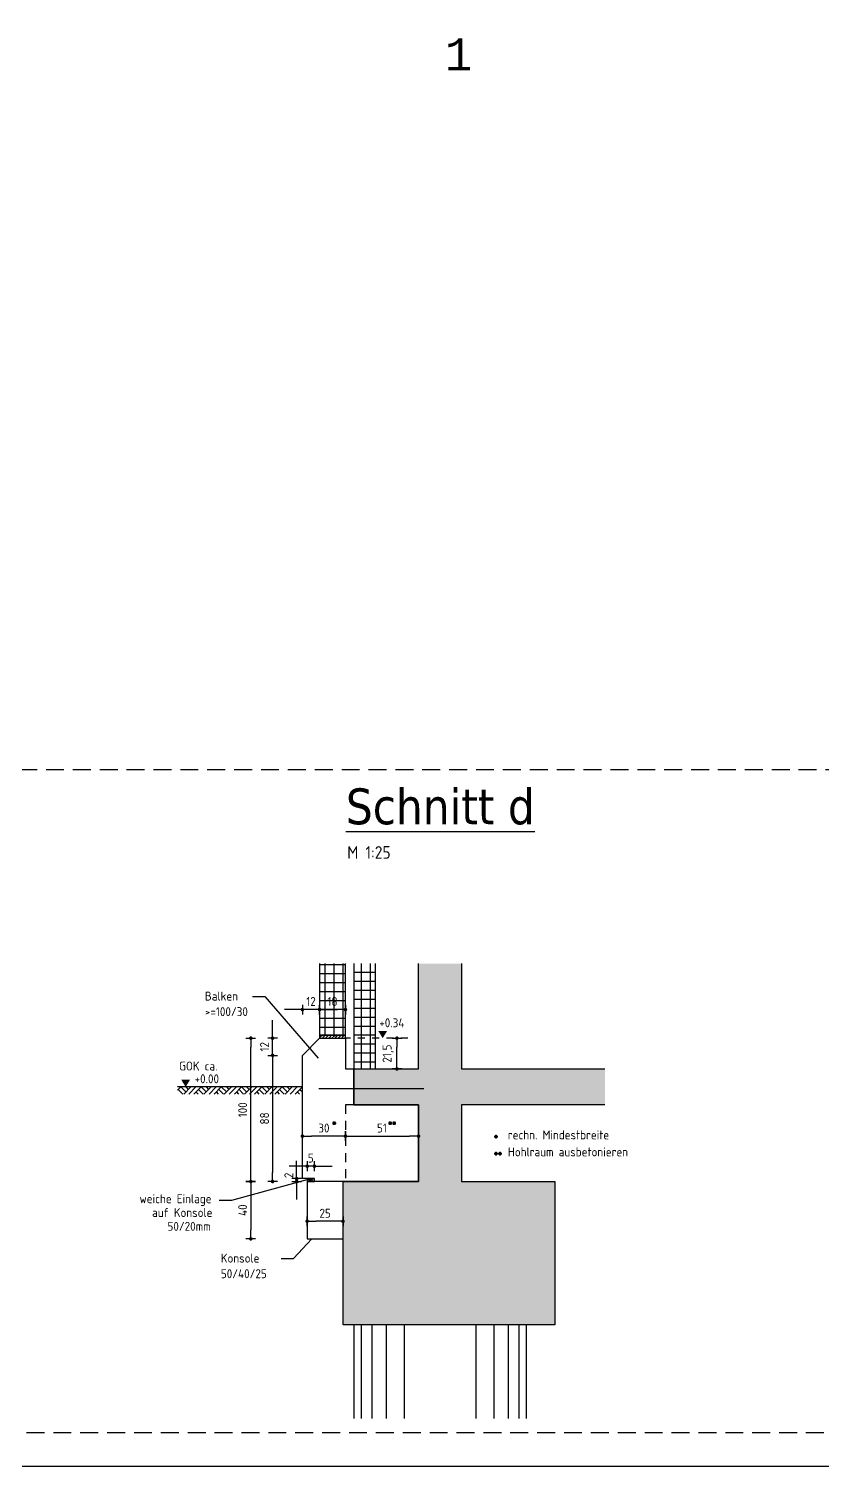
# Model space of a CAD drawing. Extents: x -17 to 300, y 24 to 138.
# Drawn here: x 260.82 to 271.89, y 96.59 to 116.65 of the extents above; entities that cross this region are included whole.
import ezdxf
from ezdxf.enums import TextEntityAlignment as Align

# ---------------------------------------------------------------- set-up
doc = ezdxf.new("R2010")
doc.units = 0
doc.header["$LTSCALE"] = 0.5
doc.header["$MEASUREMENT"] = 0
doc.header["$PDMODE"] = 2
for name, pattern in [('AUSGEZOGEN', [1000.01, 1000, 0.01]), ('DOT', [0.175, 0.05, -0.125]), ('HIDDEN', [0.375, 0.25, -0.125]), ('STRICHLINIE', [0.75, 0.5, -0.25])]:
    doc.linetypes.add(name, pattern=pattern)
doc.layers.get('Defpoints').update_dxf_attribs({"linetype": 'CONTINUOUS'})
for name, color, linetype in [('ACHSEN', 7, 'CONTINUOUS'), ('BET-SCHN', 6, 'CONTINUOUS'), ('BETON', 7, 'CONTINUOUS'), ('DETAIL', 7, 'CONTINUOUS'), ('FASSADE', 115, 'CONTINUOUS'), ('koten', 7, 'CONTINUOUS'), ('Magerbeton', 9, 'CONTINUOUS'), ('MASSE', 7, 'CONTINUOUS'), ('SCHRAFF', 7, 'CONTINUOUS'), ('TEXT', 7, 'CONTINUOUS'), ('VERDECKT', 7, 'CONTINUOUS')]:
    doc.layers.add(name, color=color, linetype=linetype)
doc.layers.add('ANSICHTSFENSTER', color=7, linetype='CONTINUOUS', plot=False)
doc.styles.add('HELV', font='tahoma.ttf')
doc.styles.add('mono', font='monos.ttf')
doc.styles.add('TXT', font='isocp.shx')
doc.dimstyles.new('DOT_I', dxfattribs={"dimscale": 0.5, "dimtxt": 0.25, "dimasz": 0.25, "dimexe": 0.1, "dimexo": 0.3, "dimgap": 0.1, "dimtad": 1, "dimdec": 3, "dimzin": 3, "dimtxsty": 'TXT', "dimblk": 'DOT', "dimblk1": 'DOT', "dimblk2": 'DOT', "dimsah": 1, "dimcen": 0.1, "dimse1": 1, "dimse2": 1, "dimazin": 0, "dimtfac": 1, "dimtdec": 4, "dimtix": 1, "dimtmove": 2, "dimatfit": 3, "dimldrblk": 'DOT', "dimfxl": 0, "dimtvp": 1, "dimtolj": 1, "dimtzin": 0, "dimarcsym": 0})

# ---------------------------------------------------------------- blocks, each defined once
blk = doc.blocks.new('DOT')
at = {"layer": 'MASSE', "color": 7, "linetype": 'Continuous'}
for p, q in [((0, 0), (-1, 0)), ((0, 0.54), (0, -0.54))]:
    blk.add_line(p, q, dxfattribs=at)
at = {"layer": 'MASSE', "color": 7, "linetype": 'Continuous', "const_width": 0.2}
blk.add_lwpolyline([(-0.1, 0, 1), (0.1, 0, 1)], format="xyb", close=True, dxfattribs=at)
blk = doc.blocks.new('*D211')
at = {"layer": 'Defpoints', "color": 0, "linetype": 'AUSGEZOGEN', "transparency": 16777216}
for p in [(264.633, 101.2), (264.633, 101.2), (265.233, 101.2)]:
    blk.add_point(p, dxfattribs=at)
at = {"layer": 'MASSE', "color": 0, "linetype": 'AUSGEZOGEN', "lineweight": -2, "transparency": 16777216}
blk.add_line((265.108, 101.2), (264.758, 101.2), dxfattribs=at)
at = {"layer": 'MASSE', "color": 0, "linetype": 'AUSGEZOGEN', "lineweight": -2, "transparency": 16777216, "xscale": 0.125, "yscale": 0.125, "zscale": 0.125, "rotation": 180}
blk.add_blockref('DOT', (264.633, 101.2), dxfattribs=at)
at = {"layer": 'MASSE', "color": 0, "linetype": 'AUSGEZOGEN', "lineweight": -2, "transparency": 16777216, "xscale": 0.125, "yscale": 0.125, "zscale": 0.125}
blk.add_blockref('DOT', (265.233, 101.2), dxfattribs=at)
at = {"layer": 'MASSE', "color": 0, "linetype": 'AUSGEZOGEN', "transparency": 16777216, "insert": (264.933, 101.313), "char_height": 0.125, "attachment_point": 5, "style": 'TXT'}
blk.add_mtext('\\A1;30', dxfattribs=at)
blk = doc.blocks.new('*D212')
at = {"layer": 'Defpoints', "color": 0, "linetype": 'AUSGEZOGEN', "transparency": 16777216}
for p in [(265.233, 101.2), (266.253, 101.2), (266.253, 101.2)]:
    blk.add_point(p, dxfattribs=at)
at = {"layer": 'MASSE', "color": 0, "linetype": 'AUSGEZOGEN', "lineweight": -2, "transparency": 16777216}
blk.add_line((265.358, 101.2), (266.128, 101.2), dxfattribs=at)
at = {"layer": 'MASSE', "color": 0, "linetype": 'AUSGEZOGEN', "lineweight": -2, "transparency": 16777216, "xscale": 0.125, "yscale": 0.125, "zscale": 0.125, "rotation": 180}
blk.add_blockref('DOT', (265.233, 101.2), dxfattribs=at)
at = {"layer": 'MASSE', "color": 0, "linetype": 'AUSGEZOGEN', "lineweight": -2, "transparency": 16777216, "xscale": 0.125, "yscale": 0.125, "zscale": 0.125}
blk.add_blockref('DOT', (266.253, 101.2), dxfattribs=at)
at = {"layer": 'MASSE', "color": 0, "linetype": 'AUSGEZOGEN', "transparency": 16777216, "insert": (265.743, 101.313), "char_height": 0.125, "attachment_point": 5, "style": 'TXT'}
blk.add_mtext('\\A1;51', dxfattribs=at)
blk = doc.blocks.new('*D213')
at = {"layer": 'Defpoints', "color": 0, "linetype": 'AUSGEZOGEN', "transparency": 16777216}
for p in [(263.912, 100.567), (263.912, 99.767), (263.912, 99.767)]:
    blk.add_point(p, dxfattribs=at)
at = {"layer": 'MASSE', "color": 0, "linetype": 'AUSGEZOGEN', "lineweight": -2, "transparency": 16777216}
blk.add_line((263.912, 100.442), (263.912, 99.892), dxfattribs=at)
at = {"layer": 'MASSE', "color": 0, "linetype": 'AUSGEZOGEN', "lineweight": -2, "transparency": 16777216, "xscale": 0.125, "yscale": 0.125, "zscale": 0.125}
for p, rotation in [((263.912, 100.567), 90), ((263.912, 99.767), 270)]:
    blk.add_blockref('DOT', p, dxfattribs=dict(at, rotation=rotation))
at = {"layer": 'MASSE', "color": 0, "linetype": 'AUSGEZOGEN', "transparency": 16777216, "insert": (263.8, 100.167), "char_height": 0.125, "attachment_point": 5, "rotation": 90, "style": 'TXT'}
blk.add_mtext('\\A1;40', dxfattribs=at)
blk = doc.blocks.new('*D214')
at = {"layer": 'Defpoints', "color": 0, "linetype": 'AUSGEZOGEN', "transparency": 16777216}
for p in [(263.912, 102.567), (263.912, 102.567), (263.912, 100.567)]:
    blk.add_point(p, dxfattribs=at)
at = {"layer": 'MASSE', "color": 0, "linetype": 'AUSGEZOGEN', "lineweight": -2, "transparency": 16777216}
blk.add_line((263.912, 100.692), (263.912, 102.442), dxfattribs=at)
at = {"layer": 'MASSE', "color": 0, "linetype": 'AUSGEZOGEN', "lineweight": -2, "transparency": 16777216, "xscale": 0.125, "yscale": 0.125, "zscale": 0.125}
for p, rotation in [((263.912, 102.567), 90), ((263.912, 100.567), 270)]:
    blk.add_blockref('DOT', p, dxfattribs=dict(at, rotation=rotation))
at = {"layer": 'MASSE', "color": 0, "linetype": 'AUSGEZOGEN', "transparency": 16777216, "insert": (263.8, 101.567), "char_height": 0.125, "attachment_point": 5, "rotation": 90, "style": 'TXT'}
blk.add_mtext('\\A1;100', dxfattribs=at)
blk = doc.blocks.new('*D215')
at = {"layer": 'Defpoints', "color": 0, "linetype": 'AUSGEZOGEN', "transparency": 16777216}
for p in [(264.217, 102.327), (264.217, 100.567), (264.217, 100.567)]:
    blk.add_point(p, dxfattribs=at)
at = {"layer": 'MASSE', "color": 0, "linetype": 'AUSGEZOGEN', "lineweight": -2, "transparency": 16777216}
blk.add_line((264.217, 102.202), (264.217, 100.692), dxfattribs=at)
at = {"layer": 'MASSE', "color": 0, "linetype": 'AUSGEZOGEN', "lineweight": -2, "transparency": 16777216, "xscale": 0.125, "yscale": 0.125, "zscale": 0.125}
for p, rotation in [((264.217, 102.327), 90), ((264.217, 100.567), 270)]:
    blk.add_blockref('DOT', p, dxfattribs=dict(at, rotation=rotation))
at = {"layer": 'MASSE', "color": 0, "linetype": 'AUSGEZOGEN', "transparency": 16777216, "insert": (264.105, 101.447), "char_height": 0.125, "attachment_point": 5, "rotation": 90, "style": 'TXT'}
blk.add_mtext('\\A1;88', dxfattribs=at)
blk = doc.blocks.new('*D216')
at = {"layer": 'Defpoints', "color": 0, "linetype": 'AUSGEZOGEN', "transparency": 16777216}
for p in [(264.217, 102.567), (264.217, 102.567), (264.217, 102.327)]:
    blk.add_point(p, dxfattribs=at)
at = {"layer": 'MASSE', "color": 0, "linetype": 'AUSGEZOGEN', "lineweight": -2, "transparency": 16777216}
for p, q in [((264.217, 102.692), (264.217, 102.817)), ((264.217, 102.327), (264.217, 102.567)), ((264.217, 102.202), (264.217, 102.077))]:
    blk.add_line(p, q, dxfattribs=at)
at = {"layer": 'MASSE', "color": 0, "linetype": 'AUSGEZOGEN', "lineweight": -2, "transparency": 16777216, "xscale": 0.125, "yscale": 0.125, "zscale": 0.125}
for p, rotation in [((264.217, 102.567), 270), ((264.217, 102.327), 90)]:
    blk.add_blockref('DOT', p, dxfattribs=dict(at, rotation=rotation))
at = {"layer": 'MASSE', "color": 0, "linetype": 'AUSGEZOGEN', "transparency": 16777216, "insert": (264.105, 102.447), "char_height": 0.125, "attachment_point": 5, "rotation": 90, "style": 'TXT'}
blk.add_mtext('\\A1;12', dxfattribs=at)
blk = doc.blocks.new('*D217')
at = {"layer": 'Defpoints', "color": 0, "linetype": 'AUSGEZOGEN', "transparency": 16777216}
for p in [(264.7, 100.012), (264.7, 100.012), (265.2, 100.012)]:
    blk.add_point(p, dxfattribs=at)
at = {"layer": 'MASSE', "color": 0, "linetype": 'AUSGEZOGEN', "lineweight": -2, "transparency": 16777216}
blk.add_line((265.075, 100.012), (264.825, 100.012), dxfattribs=at)
at = {"layer": 'MASSE', "color": 0, "linetype": 'AUSGEZOGEN', "lineweight": -2, "transparency": 16777216, "xscale": 0.125, "yscale": 0.125, "zscale": 0.125, "rotation": 180}
blk.add_blockref('DOT', (264.7, 100.012), dxfattribs=at)
at = {"layer": 'MASSE', "color": 0, "linetype": 'AUSGEZOGEN', "lineweight": -2, "transparency": 16777216, "xscale": 0.125, "yscale": 0.125, "zscale": 0.125}
blk.add_blockref('DOT', (265.2, 100.012), dxfattribs=at)
at = {"layer": 'MASSE', "color": 0, "linetype": 'AUSGEZOGEN', "transparency": 16777216, "insert": (264.95, 100.124), "char_height": 0.125, "attachment_point": 5, "style": 'TXT'}
blk.add_mtext('\\A1;25', dxfattribs=at)
blk = doc.blocks.new('*D218')
at = {"layer": 'Defpoints', "color": 0, "linetype": 'AUSGEZOGEN', "transparency": 16777216}
for p in [(264.633, 102.966), (264.633, 102.966), (264.873, 102.966)]:
    blk.add_point(p, dxfattribs=at)
at = {"layer": 'MASSE', "color": 0, "linetype": 'AUSGEZOGEN', "lineweight": -2, "transparency": 16777216}
for p, q in [((264.508, 102.966), (264.383, 102.966)), ((264.873, 102.966), (264.633, 102.966)), ((264.998, 102.966), (265.123, 102.966))]:
    blk.add_line(p, q, dxfattribs=at)
at = {"layer": 'MASSE', "color": 0, "linetype": 'AUSGEZOGEN', "lineweight": -2, "transparency": 16777216, "xscale": 0.125, "yscale": 0.125, "zscale": 0.125}
blk.add_blockref('DOT', (264.633, 102.966), dxfattribs=at)
at = {"layer": 'MASSE', "color": 0, "linetype": 'AUSGEZOGEN', "lineweight": -2, "transparency": 16777216, "xscale": 0.125, "yscale": 0.125, "zscale": 0.125, "rotation": 180}
blk.add_blockref('DOT', (264.873, 102.966), dxfattribs=at)
at = {"layer": 'MASSE', "color": 0, "linetype": 'AUSGEZOGEN', "transparency": 16777216, "insert": (264.753, 103.079), "char_height": 0.125, "attachment_point": 5, "style": 'TXT'}
blk.add_mtext('\\A1;12', dxfattribs=at)
blk = doc.blocks.new('*D219')
at = {"layer": 'Defpoints', "color": 0, "linetype": 'AUSGEZOGEN', "transparency": 16777216}
for p in [(264.873, 102.966), (265.233, 102.966), (265.233, 102.966)]:
    blk.add_point(p, dxfattribs=at)
at = {"layer": 'MASSE', "color": 0, "linetype": 'AUSGEZOGEN', "lineweight": -2, "transparency": 16777216}
blk.add_line((264.998, 102.966), (265.108, 102.966), dxfattribs=at)
at = {"layer": 'MASSE', "color": 0, "linetype": 'AUSGEZOGEN', "lineweight": -2, "transparency": 16777216, "xscale": 0.125, "yscale": 0.125, "zscale": 0.125, "rotation": 180}
blk.add_blockref('DOT', (264.873, 102.966), dxfattribs=at)
at = {"layer": 'MASSE', "color": 0, "linetype": 'AUSGEZOGEN', "lineweight": -2, "transparency": 16777216, "xscale": 0.125, "yscale": 0.125, "zscale": 0.125}
blk.add_blockref('DOT', (265.233, 102.966), dxfattribs=at)
at = {"layer": 'MASSE', "color": 0, "linetype": 'AUSGEZOGEN', "transparency": 16777216, "insert": (265.053, 103.079), "char_height": 0.125, "attachment_point": 5, "style": 'TXT'}
blk.add_mtext('\\A1;18', dxfattribs=at)
blk = doc.blocks.new('*D220')
at = {"layer": 'Defpoints', "color": 0, "linetype": 'AUSGEZOGEN', "transparency": 16777216}
for p in [(265.951, 102.567), (265.951, 102.567), (265.951, 102.137)]:
    blk.add_point(p, dxfattribs=at)
at = {"layer": 'MASSE', "color": 0, "linetype": 'AUSGEZOGEN', "lineweight": -2, "transparency": 16777216}
blk.add_line((265.951, 102.262), (265.951, 102.442), dxfattribs=at)
at = {"layer": 'MASSE', "color": 0, "linetype": 'AUSGEZOGEN', "lineweight": -2, "transparency": 16777216, "xscale": 0.125, "yscale": 0.125, "zscale": 0.125}
for p, rotation in [((265.951, 102.567), 90), ((265.951, 102.137), 270)]:
    blk.add_blockref('DOT', p, dxfattribs=dict(at, rotation=rotation))
at = {"layer": 'MASSE', "color": 0, "linetype": 'AUSGEZOGEN', "transparency": 16777216, "insert": (265.829, 102.352), "char_height": 0.125, "attachment_point": 5, "rotation": 90, "style": 'TXT'}
blk.add_mtext('\\A1;21,5', dxfattribs=at)
blk = doc.blocks.new('okrd_o')
at = {"layer": 'koten', "color": 7, "linetype": 'Continuous'}
blk.add_solid([(-0.125, 0.202), (0.125, 0.202), (0, 0)], dxfattribs=at)
at = {"layer": 'koten', "style": 'TXT'}
blk.add_attdef('OKRD', (0.25, 0.1), '', height=0.25, dxfattribs=at)
blk = doc.blocks.new('Stern')
at = {"layer": 'MASSE', "color": 7, "linetype": 'AUSGEZOGEN'}
for p, q in [((-0.025, 0), (0.025, 0)), ((0.018, -0.018), (-0.018, 0.018)), ((-0.018, -0.018), (0.018, 0.018)), ((0, -0.025), (0, 0.025))]:
    blk.add_line(p, q, dxfattribs=at)
blk = doc.blocks.new('2Stern')
at = {"layer": 'MASSE', "color": 7, "linetype": 'AUSGEZOGEN'}
for p in [(0, 0), (0.056, 0)]:
    blk.add_blockref('Stern', p, dxfattribs=at)
blk = doc.blocks.new('*D224')
at = {"layer": 'Defpoints', "color": 0, "linetype": 'AUSGEZOGEN', "transparency": 16777216}
for p in [(264.7, 100.781), (264.7, 100.781), (264.8, 100.781)]:
    blk.add_point(p, dxfattribs=at)
at = {"layer": 'MASSE', "color": 0, "linetype": 'AUSGEZOGEN', "lineweight": -2, "transparency": 16777216}
for p, q in [((264.575, 100.781), (264.45, 100.781)), ((264.8, 100.781), (264.7, 100.781)), ((264.925, 100.781), (265.05, 100.781))]:
    blk.add_line(p, q, dxfattribs=at)
at = {"layer": 'MASSE', "color": 0, "linetype": 'AUSGEZOGEN', "lineweight": -2, "transparency": 16777216, "xscale": 0.125, "yscale": 0.125, "zscale": 0.125}
blk.add_blockref('DOT', (264.7, 100.781), dxfattribs=at)
at = {"layer": 'MASSE', "color": 0, "linetype": 'AUSGEZOGEN', "lineweight": -2, "transparency": 16777216, "xscale": 0.125, "yscale": 0.125, "zscale": 0.125, "rotation": 180}
blk.add_blockref('DOT', (264.8, 100.781), dxfattribs=at)
at = {"layer": 'MASSE', "color": 0, "linetype": 'AUSGEZOGEN', "transparency": 16777216, "insert": (264.75, 100.894), "char_height": 0.125, "attachment_point": 5, "style": 'TXT'}
blk.add_mtext('\\A1;5', dxfattribs=at)
blk = doc.blocks.new('*D225')
at = {"layer": 'Defpoints', "color": 0, "linetype": 'AUSGEZOGEN', "transparency": 16777216}
for p in [(264.553, 100.607), (264.553, 100.567), (264.553, 100.567)]:
    blk.add_point(p, dxfattribs=at)
at = {"layer": 'MASSE', "color": 0, "linetype": 'AUSGEZOGEN', "lineweight": -2, "transparency": 16777216}
for p, q in [((264.553, 100.732), (264.553, 100.857)), ((264.553, 100.607), (264.553, 100.567)), ((264.553, 100.442), (264.553, 100.317))]:
    blk.add_line(p, q, dxfattribs=at)
at = {"layer": 'MASSE', "color": 0, "linetype": 'AUSGEZOGEN', "lineweight": -2, "transparency": 16777216, "xscale": 0.125, "yscale": 0.125, "zscale": 0.125}
for p, rotation in [((264.553, 100.607), 270), ((264.553, 100.567), 90)]:
    blk.add_blockref('DOT', p, dxfattribs=dict(at, rotation=rotation))
at = {"layer": 'MASSE', "color": 0, "linetype": 'AUSGEZOGEN', "transparency": 16777216, "insert": (264.444, 100.652), "char_height": 0.125, "attachment_point": 5, "rotation": 90, "style": 'TXT'}
blk.add_mtext('\\A1;2', dxfattribs=at)

msp = doc.modelspace()

# ---------------------------------------------------------------- hatches: boundary and pattern name
at = {"layer": 'MASSE', "linetype": 'AUSGEZOGEN'}
h = msp.add_hatch(dxfattribs=at)
h.set_pattern_fill('ANSI37', color=8, angle=45, style=0, double=1)
h.set_pattern_definition([(90, (-236.17361, 9.34438), (-0.125, 0), []), (180, (-236.17361, 9.34438), (-1e-17, -0.125), [])])
h.paths.add_polyline_path([(265.2327, 103.6085), (264.8727, 103.6085), (264.8727, 102.6075), (265.2327, 102.6075)])
at = {"layer": 'MASSE', "linetype": 'AUSGEZOGEN', "transparency": 33554687}
msp.add_hatch(color=11, dxfattribs=at).paths.add_polyline_path([(266.8527, 103.6085), (266.2527, 103.6085), (266.2527, 102.1375), (265.3527, 102.1375), (265.3527, 101.6375), (266.2527, 101.6375), (266.2527, 100.5675), (265.2002, 100.5675), (265.2002, 98.5675), (268.1527, 98.5675), (268.1527, 100.5675), (266.8527, 100.5675), (266.8527, 101.6375), (268.8527, 101.6375), (268.8527, 102.1375), (266.8527, 102.1375)])
at = {"layer": 'MASSE', "linetype": 'AUSGEZOGEN'}
h = msp.add_hatch(dxfattribs=at)
h.set_pattern_fill('ANSI37', color=9, angle=45, style=0, double=1)
h.set_pattern_definition([(90, (-225.91871, 4.48639), (-0.125, 0), []), (180, (-225.91871, 4.48639), (-1e-17, -0.125), [])])
h.paths.add_polyline_path([(265.6527, 103.6085), (265.3527, 103.6085), (265.3527, 102.1375), (265.6527, 102.1375)])
at = {"layer": 'TEXT', "linetype": 'AUSGEZOGEN'}
h = msp.add_hatch(dxfattribs=at)
h.set_pattern_fill('ANSI36', color=9, scale=0.25, style=0, double=1)
h.set_pattern_definition([(45, (20.383658, 68.491837), (0.016572815, 0.060766989), [0.078125, -0.015625, 0, -0.015625])])
h.paths.add_polyline_path([(264.8727, 102.5675), (265.2327, 102.5675), (265.2327, 102.6075), (264.8727, 102.6075)])

# ---------------------------------------------------------------- linework, layer by layer
at = {"layer": 'ANSICHTSFENSTER', "color": 2, "linetype": 'AUSGEZOGEN'}
msp.add_lwpolyline([(231.6266, 96.5937), (300.2766, 96.5937), (300.2766, 138.1437), (231.6266, 138.1437)], close=True, dxfattribs=at)
at = {"layer": 'BET-SCHN', "color": 8}
for points in [[(268.8527, 101.6375), (266.8527, 101.6375), (266.8527, 100.5675), (268.1527, 100.5675), (268.1527, 98.5675), (265.2002, 98.5675), (265.2002, 100.5675), (266.2527, 100.5675), (266.2527, 101.6375), (265.3527, 101.6375), (265.3527, 102.1375), (266.2527, 102.1375), (266.2527, 103.6085)], [(266.8527, 103.6085), (266.8527, 102.1375), (268.8527, 102.1375)]]:
    msp.add_lwpolyline(points, dxfattribs=at)
at = {"layer": 'BETON', "color": 9, "linetype": 'AUSGEZOGEN'}
for p, q in [((265.3527, 98.5675), (265.3527, 97.2592)), ((265.4527, 98.5675), (265.4527, 97.2592)), ((265.6027, 98.5675), (265.6027, 97.2592)), ((265.8027, 98.5675), (265.8027, 97.2592)), ((266.0527, 98.5675), (266.0527, 97.2592)), ((267.0527, 98.5675), (267.0527, 97.2592)), ((267.3027, 98.5675), (267.3027, 97.2592)), ((267.5027, 98.5675), (267.5027, 97.2592)), ((267.6527, 98.5675), (267.6527, 97.2592)), ((267.7527, 98.5675), (267.7527, 97.2592))]:
    msp.add_line(p, q, dxfattribs=at)
msp.add_lwpolyline([(265.3527, 103.6085), (265.3527, 102.1375), (265.6527, 102.1375), (265.6527, 103.6085)], dxfattribs=at)
at = {"layer": 'BETON', "color": 6, "linetype": 'AUSGEZOGEN'}
for points in [[(265.2327, 102.1375), (265.3527, 102.1375), (265.3527, 101.6375), (266.2527, 101.6375), (266.2527, 100.5675), (264.8002, 100.5675), (264.8002, 100.6075), (264.6327, 100.6075), (264.6327, 102.3275), (264.8727, 102.5675), (265.2327, 102.5675)], [(264.7002, 99.7675), (265.2002, 99.7675), (265.2002, 100.5675), (264.7002, 100.5675)]]:
    msp.add_lwpolyline(points, close=True, dxfattribs=at)
at = {"layer": 'DETAIL', "color": 102, "linetype": 'STRICHLINIE'}
msp.add_lwpolyline([(232.5562, 97.059), (232.5562, 106.318), (280.1588, 106.318), (280.1588, 97.059)], close=True, dxfattribs=at)
at = {"layer": 'FASSADE'}
for p, q in [((264.7002, 100.6075), (264.8002, 100.5675)), ((264.8002, 100.6075), (264.7002, 100.5675))]:
    msp.add_line(p, q, dxfattribs=at)
msp.add_lwpolyline([(264.7002, 100.5675), (264.8002, 100.5675), (264.8002, 100.6075), (264.7002, 100.6075)], close=True, dxfattribs=at)
at = {"layer": 'Magerbeton', "linetype": 'AUSGEZOGEN'}
msp.add_lwpolyline([(264.8727, 102.5675), (265.2327, 102.5675), (265.2327, 102.6075), (264.8727, 102.6075)], close=True, dxfattribs=at)
at = {"layer": 'MASSE', "color": 9, "linetype": 'DOT'}
msp.add_line((266.1058, 102.5675), (265.2327, 102.5675), dxfattribs=at)
at = {"layer": 'MASSE', "color": 7, "linetype": 'AUSGEZOGEN'}
msp.add_line((266.3262, 101.8614), (264.8602, 101.8614), dxfattribs=at)
msp.add_lwpolyline([(264.8727, 103.6085), (264.8727, 102.6075), (265.2327, 102.6075), (265.2327, 103.6085)], dxfattribs=at)
at = {"layer": 'SCHRAFF', "color": 9, "linetype": 'AUSGEZOGEN'}
for p, q in [((262.9356, 101.8875), (262.8914, 101.8433)), ((262.9003, 101.8521), (262.9649, 101.7875)), ((262.9356, 101.8875), (263.0063, 101.8168)), ((263.0771, 101.8875), (262.9771, 101.7875)), ((263.0063, 101.8875), (263.0417, 101.8521)), ((263.1478, 101.8875), (263.0478, 101.7875)), ((263.2185, 101.8875), (263.1185, 101.7875)), ((263.1478, 101.8168), (263.1771, 101.7875)), ((263.1831, 101.8521), (263.2478, 101.7875)), ((263.2185, 101.8875), (263.2892, 101.8168)), ((263.3599, 101.8875), (263.2599, 101.7875)), ((263.2892, 101.8875), (263.3245, 101.8521)), ((263.4306, 101.8875), (263.3306, 101.7875)), ((263.5013, 101.8875), (263.4013, 101.7875)), ((263.4306, 101.8168), (263.4599, 101.7875)), ((263.466, 101.8521), (263.5306, 101.7875)), ((263.5013, 101.8875), (263.572, 101.8168)), ((263.6427, 101.8875), (263.5427, 101.7875)), ((263.572, 101.8875), (263.6074, 101.8521)), ((263.7135, 101.8875), (263.6135, 101.7875)), ((263.7842, 101.8875), (263.6842, 101.7875)), ((263.7135, 101.8168), (263.7427, 101.7875)), ((263.7488, 101.8521), (263.8135, 101.7875)), ((263.7842, 101.8875), (263.8549, 101.8168)), ((263.9256, 101.8875), (263.8256, 101.7875)), ((263.8549, 101.8875), (263.8902, 101.8521)), ((263.9963, 101.8875), (263.8963, 101.7875)), ((264.067, 101.8875), (263.967, 101.7875)), ((263.9963, 101.8168), (264.0256, 101.7875)), ((264.0316, 101.8521), (264.0963, 101.7875)), ((264.067, 101.8875), (264.1377, 101.8168)), ((264.2084, 101.8875), (264.1084, 101.7875)), ((264.1377, 101.8875), (264.1731, 101.8521)), ((264.2791, 101.8875), (264.1791, 101.7875)), ((264.3498, 101.8875), (264.2498, 101.7875)), ((264.2791, 101.8168), (264.3084, 101.7875)), ((264.3145, 101.8521), (264.3791, 101.7875)), ((264.3498, 101.8875), (264.4206, 101.8168)), ((264.4913, 101.8875), (264.3913, 101.7875)), ((264.4206, 101.8875), (264.4559, 101.8521)), ((264.562, 101.8875), (264.462, 101.7875)), ((264.6327, 101.8875), (264.5327, 101.7875)), ((264.562, 101.8168), (264.5913, 101.7875)), ((264.5973, 101.8521), (264.6327, 101.8168))]:
    msp.add_line(p, q, dxfattribs=at)
at = {"layer": 'TEXT', "color": 7, "linetype": 'AUSGEZOGEN'}
msp.add_line((264.6327, 101.8875), (262.8914, 101.8875), dxfattribs=at)
for points in [[(263.9363, 103.1497), (264.1112, 103.1497), (264.8533, 102.2868)], [(263.4723, 100.3084), (263.6472, 100.3084), (264.7502, 100.6075)], [(264.3355, 99.4932), (264.5104, 99.4932), (264.7646, 99.7675)]]:
    msp.add_lwpolyline(points, dxfattribs=at)
at = {"layer": 'VERDECKT', "color": 7, "linetype": 'HIDDEN'}
msp.add_lwpolyline([(265.3527, 101.6375), (265.2327, 101.6375), (265.2327, 100.5675)], dxfattribs=at)

# ---------------------------------------------------------------- block references
at = {"layer": 'koten', "color": 7, "linetype": 'AUSGEZOGEN'}
ref = msp.add_blockref('okrd_o', (265.7536, 102.5675), dxfattribs=dict(at, xscale=0.5, yscale=0.5, zscale=0.5))
ref.add_attrib('OKRD', '+0.34', (265.706, 102.7188), dxfattribs={"height": 0.125, "style": 'TXT'})
at = {"layer": 'koten', "color": 7, "linetype": 'AUSGEZOGEN', "xscale": 0.5, "yscale": 0.5, "zscale": 0.5}
msp.add_blockref('okrd_o', (263.0044, 101.8875), dxfattribs=at).add_auto_attribs({'OKRD': '+0.00'})
at = {"layer": 'MASSE', "color": 7, "linetype": 'AUSGEZOGEN'}
for name, p in [('Stern', (265.0773, 101.3808)), ('2Stern', (265.8576, 101.3808)), ('Stern', (267.3344, 101.193)), ('2Stern', (267.3344, 100.9555))]:
    msp.add_blockref(name, p, dxfattribs=at)

# ---------------------------------------------------------------- texts
at = {"layer": 'ACHSEN', "color": 6, "style": 'mono'}
msp.add_text('1', height=0.45, dxfattribs=at).set_placement((266.8123, 116.2951), align=Align.MIDDLE_CENTER)
at = {"layer": 'koten', "color": 7, "linetype": 'AUSGEZOGEN', "style": 'TXT'}
msp.add_text('GOK ca.', height=0.125, dxfattribs=at).set_placement((262.9134, 102.1158))
at = {"layer": 'TEXT', "color": 6, "linetype": 'AUSGEZOGEN', "style": 'HELV'}
msp.add_text('%%USchnitt d', height=0.5, dxfattribs=at).set_placement((265.2399, 105.5518))
at = {"layer": 'TEXT', "color": 1, "linetype": 'AUSGEZOGEN', "style": 'TXT'}
msp.add_text('M 1:25', height=0.175, dxfattribs=at).set_placement((265.2594, 105.0715))
at = {"layer": 'TEXT', "color": 7, "linetype": 'AUSGEZOGEN', "style": 'TXT'}
for s, p in [('Balken', (263.2731, 103.0912)), ('>=100/30', (263.2731, 102.8743)), ('rechn. Mindestbreite', (267.4999, 101.1549)), ('Hohlraum ausbetonieren', (267.4999, 100.9174)), ('weiche Einlage', (262.3606, 100.2638)), ('auf Konsole', (262.5361, 100.0713)), ('50/20mm', (262.7509, 99.8789)), ('Konsole', (263.4959, 99.4348)), ('50/40/25', (263.4959, 99.2179))]:
    msp.add_text(s, height=0.125, dxfattribs=at).set_placement(p)

# ---------------------------------------------------------------- dimensions: what is measured, and where the dimension line sits
at = {"layer": 'MASSE', "color": 7, "linetype": 'AUSGEZOGEN'}
for base, p1, p2, picture, middle in [((264.6327, 102.9662), (264.8727, 102.9662), (264.6327, 102.9662), '*D218', (264.7527, 103.0788)), ((265.2327, 102.9662), (264.8727, 102.9662), (265.2327, 102.9662), '*D219', (265.0527, 103.0787)), ((264.6327, 101.2003), (265.2327, 101.2003), (264.6327, 101.2003), '*D211', (264.9327, 101.3128)), ((266.2527, 101.2003), (265.2327, 101.2003), (266.2527, 101.2003), '*D212', (265.7427, 101.3128)), ((264.7002, 100.7811), (264.8002, 100.7811), (264.7002, 100.7811), '*D224', (264.7502, 100.8936)), ((264.7002, 100.0118), (265.2002, 100.0118), (264.7002, 100.0118), '*D217', (264.9502, 100.1243))]:
    dim = msp.add_linear_dim(base=base, p1=p1, p2=p2, dimstyle='DOT_I', override={"dimdec": 0, "dimlfac": 50}, dxfattribs=at)
    dim.commit()
    dim.dimension.update_dxf_attribs({"geometry": picture, "text_midpoint": middle})
for base, p1, p2, override, picture, middle in [((264.2174, 102.5675), (264.2174, 102.3275), (264.2174, 102.5675), {"dimdec": 0, "dimlfac": 50}, '*D216', (264.1049, 102.4475)), ((263.9122, 102.5675), (263.9122, 100.5675), (263.9122, 102.5675), {"dimdec": 0, "dimlfac": 50}, '*D214', (263.7997, 101.5675)), ((265.9508, 102.5675), (265.9508, 102.1375), (265.9508, 102.5675), {"dimdec": 1, "dimlfac": 50}, '*D220', (265.8289, 102.3525)), ((264.2174, 100.5675), (264.2174, 102.3275), (264.2174, 100.5675), {"dimdec": 0, "dimlfac": 50}, '*D215', (264.1049, 101.4475)), ((263.9122, 99.7675), (263.9122, 100.5675), (263.9122, 99.7675), {"dimdec": 0, "dimlfac": 50}, '*D213', (263.7997, 100.1675))]:
    dim = msp.add_linear_dim(base=base, p1=p1, p2=p2, angle=90, dimstyle='DOT_I', override=override, dxfattribs=at)
    dim.commit()
    dim.dimension.update_dxf_attribs({"geometry": picture, "text_midpoint": middle})
dim = msp.add_linear_dim(base=(264.5527, 100.5675), p1=(264.5527, 100.6075), p2=(264.5527, 100.5675), angle=90, dimstyle='DOT_I', override={"dimdec": 0, "dimlfac": 50}, dxfattribs=at)
dim.commit()
dim.dimension.update_dxf_attribs({"geometry": '*D225', "text_midpoint": (264.4436, 100.6524), "dimtype": 160})

doc.saveas('drawing.dxf')
